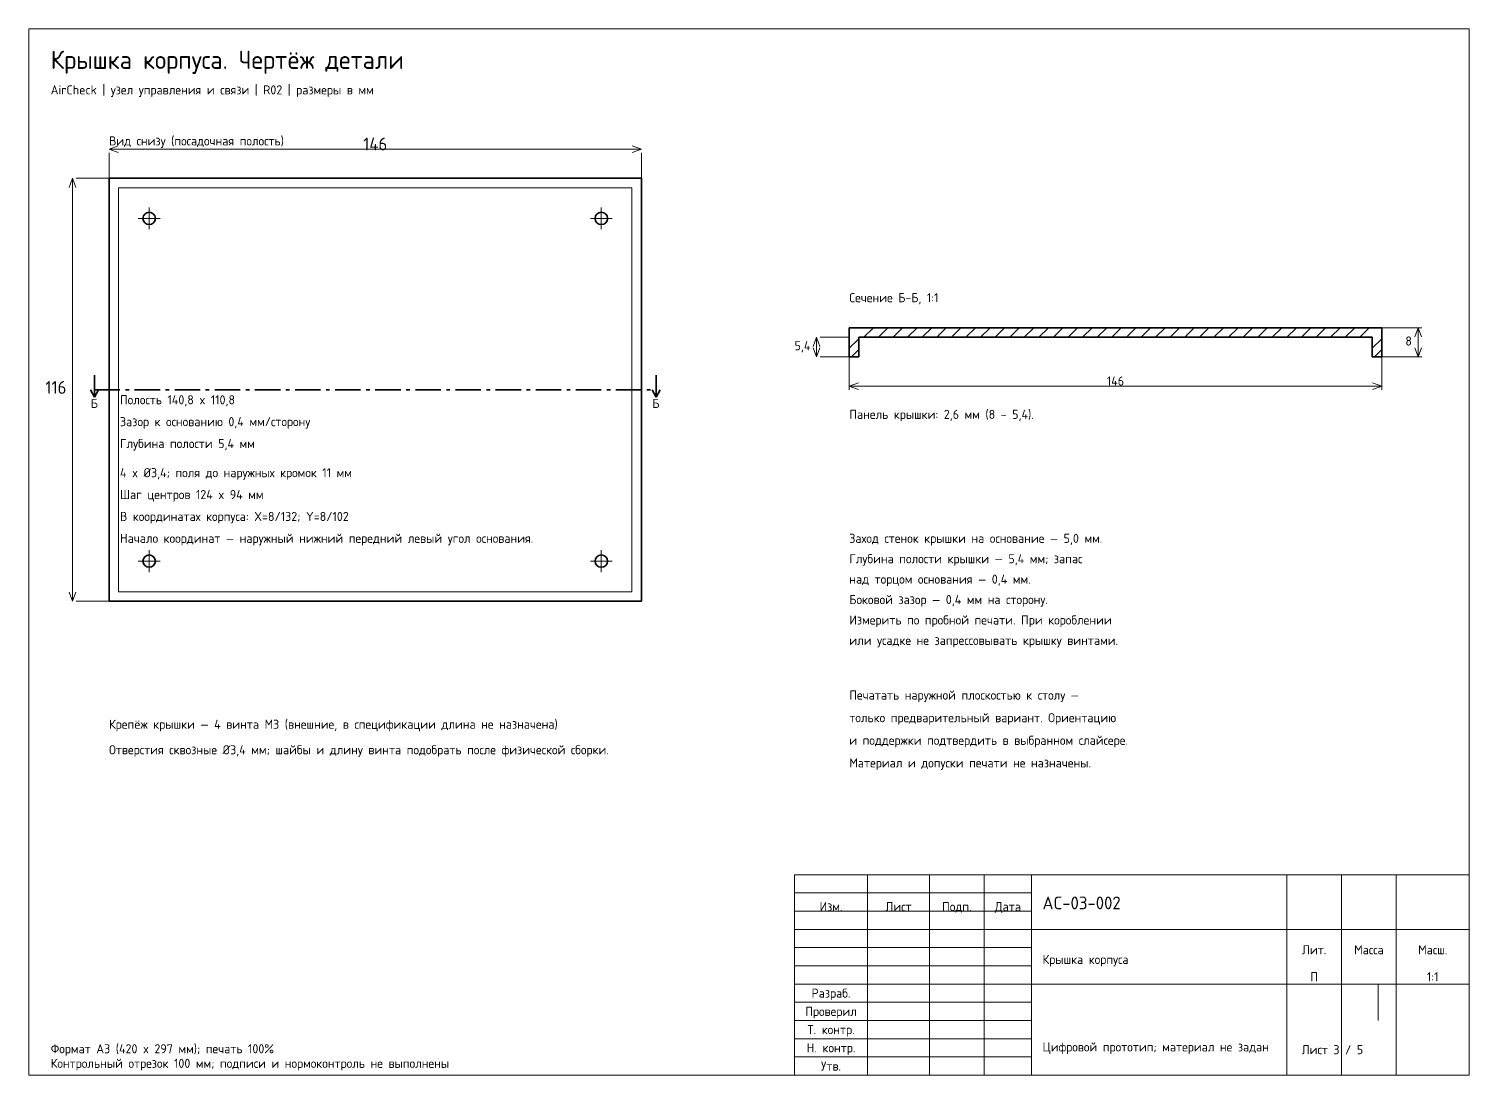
# Model space of a CAD drawing. Header units: millimetres. Extents: x 20 to 2191, y 5 to 292.
# Drawn here: x 908 to 1303, y 5 to 292 of the extents above; entities that cross this region are included whole.
import ezdxf
from ezdxf.enums import TextEntityAlignment as Align

# ---------------------------------------------------------------- set-up
doc = ezdxf.new("R2010")
doc.units = ezdxf.units.MM
doc.linetypes.add('CENTER', pattern=[11, 7, -1.5, 1, -1.5])
for name, color, linetype, lineweight in [('CENTER', 7, 'CENTER', 13), ('CUT', 7, 'CENTER', 35), ('DIM', 7, 'CONTINUOUS', 13), ('DIMTEXT', 7, 'CONTINUOUS', 13), ('FRAME', 7, 'CONTINUOUS', 18), ('OUT', 7, 'CONTINUOUS', 35), ('TEXT', 7, 'CONTINUOUS', 13), ('THIN', 7, 'CONTINUOUS', 18), ('TITLE', 7, 'CONTINUOUS', 25)]:
    doc.layers.add(name, color=color, linetype=linetype, lineweight=lineweight)
doc.styles.add('AC03GOST', font='GOST_BU.ttf')

msp = doc.modelspace()

# ---------------------------------------------------------------- linework, layer by layer
at = {"layer": 'CENTER'}
for p, q in [((941, 237), (941, 243)), ((1065, 237), (1065, 243)), ((938, 240), (944, 240)), ((1062, 240), (1068, 240)), ((941, 143), (941, 149)), ((1065, 143), (1065, 149)), ((938, 146), (944, 146)), ((1062, 146), (1068, 146))]:
    msp.add_line(p, q, dxfattribs=at)
at = {"layer": 'CUT'}
for p, q in [((926, 197), (926, 191)), ((1080, 197), (1080, 191)), ((926, 191), (924.9, 193)), ((926, 193), (1080, 193)), ((926, 191), (927.1, 193)), ((1080, 191), (1078.9, 193)), ((1080, 191), (1081.1, 193))]:
    msp.add_line(p, q, dxfattribs=at)
at = {"layer": 'DIM'}
for p, q in [((930, 259), (932.5, 259.9)), ((930, 259), (1076, 259)), ((930, 259), (932.5, 258.1)), ((930, 251), (930, 258)), ((1076, 259), (1073.5, 259.9)), ((1076, 259), (1073.5, 258.1)), ((1076, 251), (1076, 258)), ((920, 251), (919.1, 248.5)), ((920, 135), (920, 251)), ((920, 251), (920.9, 248.5)), ((930, 251), (921, 251)), ((1279, 210), (1290, 210)), ((1289, 210), (1288.1, 207.5)), ((1289, 202), (1289, 210)), ((1289, 210), (1289.9, 207.5)), ((1124, 207.4), (1123.1, 204.9)), ((1124, 202), (1124, 207.4)), ((1124, 207.4), (1124.9, 204.9)), ((1133, 207.4), (1125, 207.4)), ((1124, 202), (1123.1, 204.5)), ((1124, 202), (1124.9, 204.5)), ((1133, 202), (1125, 202)), ((1133, 202), (1133, 193)), ((1279, 202), (1279, 193)), ((1279, 202), (1290, 202)), ((1289, 202), (1288.1, 204.5)), ((1289, 202), (1289.9, 204.5)), ((1133, 194), (1135.5, 194.9)), ((1133, 194), (1279, 194)), ((1133, 194), (1135.5, 193.1)), ((1279, 194), (1276.5, 194.9)), ((1279, 194), (1276.5, 193.1)), ((920, 135), (919.1, 137.5)), ((920, 135), (920.9, 137.5)), ((930, 135), (921, 135))]:
    msp.add_line(p, q, dxfattribs=at)
at = {"layer": 'FRAME'}
for p, q in [((1303, 292), (908, 292)), ((908, 292), (908, 5)), ((1303, 5), (1303, 292)), ((1303, 60), (1118, 60)), ((1118, 60), (1118, 5)), ((1138, 5), (1138, 60)), ((1155, 5), (1155, 60)), ((1170, 5), (1170, 60)), ((1183, 5), (1183, 60)), ((1253, 5), (1253, 60)), ((1268, 5), (1268, 60)), ((1283, 5), (1283, 60)), ((1303, 5), (1303, 60)), ((1118, 55), (1183, 55)), ((1118, 50), (1183, 50)), ((1118, 45), (1183, 45)), ((1183, 45), (1303, 45)), ((1253, 5), (1253, 45)), ((1268, 30), (1268, 45)), ((1283, 30), (1283, 45)), ((1118, 40), (1183, 40)), ((1118, 35), (1183, 35)), ((1118, 30), (1183, 30)), ((1183, 30), (1303, 30)), ((1278, 20), (1278, 30)), ((1118, 25), (1183, 25)), ((1118, 20), (1183, 20)), ((1118, 15), (1183, 15)), ((1118, 10), (1183, 10)), ((908, 5), (1303, 5)), ((1118, 5), (1303, 5))]:
    msp.add_line(p, q, dxfattribs=at)
at = {"layer": 'OUT'}
for p, q in [((1076, 251), (930, 251)), ((930, 251), (930, 135)), ((1076, 135), (1076, 251)), ((1279, 210), (1133, 210)), ((1133, 210), (1133, 202)), ((1279, 202), (1279, 210)), ((1135.6, 202), (1135.6, 207.4)), ((1135.6, 207.4), (1276.4, 207.4)), ((1276.4, 207.4), (1276.4, 202)), ((1133, 202), (1135.6, 202)), ((1276.4, 202), (1279, 202)), ((930, 135), (1076, 135))]:
    msp.add_line(p, q, dxfattribs=at)
for centre in [(941, 240), (1065, 240), (941, 146), (1065, 146)]:
    msp.add_circle(centre, 1.7, dxfattribs=at)
at = {"layer": 'THIN'}
for p, q in [((1073.4, 248.4), (932.6, 248.4)), ((932.6, 248.4), (932.6, 137.6)), ((1073.4, 137.6), (1073.4, 248.4)), ((1137, 207.4), (1139.6, 210)), ((1141, 207.4), (1143.6, 210)), ((1145, 207.4), (1147.6, 210)), ((1149, 207.4), (1151.6, 210)), ((1153, 207.4), (1155.6, 210)), ((1157, 207.4), (1159.6, 210)), ((1161, 207.4), (1163.6, 210)), ((1165, 207.4), (1167.6, 210)), ((1169, 207.4), (1171.6, 210)), ((1173, 207.4), (1175.6, 210)), ((1177, 207.4), (1179.6, 210)), ((1181, 207.4), (1183.6, 210)), ((1185, 207.4), (1187.6, 210)), ((1189, 207.4), (1191.6, 210)), ((1193, 207.4), (1195.6, 210)), ((1197, 207.4), (1199.6, 210)), ((1201, 207.4), (1203.6, 210)), ((1205, 207.4), (1207.6, 210)), ((1209, 207.4), (1211.6, 210)), ((1213, 207.4), (1215.6, 210)), ((1217, 207.4), (1219.6, 210)), ((1221, 207.4), (1223.6, 210)), ((1225, 207.4), (1227.6, 210)), ((1229, 207.4), (1231.6, 210)), ((1233, 207.4), (1235.6, 210)), ((1237, 207.4), (1239.6, 210)), ((1241, 207.4), (1243.6, 210)), ((1245, 207.4), (1247.6, 210)), ((1249, 207.4), (1251.6, 210)), ((1253, 207.4), (1255.6, 210)), ((1257, 207.4), (1259.6, 210)), ((1261, 207.4), (1263.6, 210)), ((1265, 207.4), (1267.6, 210)), ((1269, 207.4), (1271.6, 210)), ((1273, 207.4), (1275.6, 210)), ((1133, 204.4), (1135.6, 207)), ((1276.4, 204.4), (1279, 207)), ((1135.6, 204), (1133.6, 202)), ((1279, 204), (1277, 202)), ((932.6, 137.6), (1073.4, 137.6))]:
    msp.add_line(p, q, dxfattribs=at)

# ---------------------------------------------------------------- texts
at = {"layer": 'DIMTEXT', "style": 'AC03GOST'}
for height, p in [(3.5, (1003, 260.4)), (2.5, (1206, 195.4))]:
    msp.add_text('146', height=height, dxfattribs=at).set_placement(p, align=Align.MIDDLE_CENTER)
for s, height, p in [('5,4', 2.5, (1118, 203.82)), ('8', 2.5, (1285.5, 205.12)), ('116', 3.5, (912.55, 191.88))]:
    msp.add_text(s, height=height, dxfattribs=at).set_placement(p)
at = {"layer": 'TEXT', "style": 'AC03GOST'}
for s, p in [('AirCheck | узел управления и связи | R02 | размеры в мм', (914, 274)), ('Вид снизу (посадочная полость)', (930, 260)), ('Сечение Б-Б, 1:1', (1133, 217)), ('Б', (925, 188)), ('Полость 140,8 x 110,8', (933, 189)), ('Б', (1079, 188)), ('Панель крышки: 2,6 мм (8 - 5,4).', (1133, 185)), ('Зазор к основанию 0,4 мм/сторону', (933, 183)), ('Глубина полости 5,4 мм', (933, 177)), ('4 x Ø3,4; поля до наружных кромок 11 мм', (933, 169)), ('Шаг центров 124 x 94 мм', (933, 163)), ('В координатах корпуса: X=8/132; Y=8/102', (933, 157)), ('Начало координат — наружный нижний передний левый угол основания.', (933, 151)), ('Заход стенок крышки на основание — 5,0 мм.', (1133, 151)), ('Глубина полости крышки — 5,4 мм; запас', (1133, 145.4)), ('над торцом основания — 0,4 мм.', (1133, 139.8)), ('Боковой зазор — 0,4 мм на сторону.', (1133, 134.2)), ('Измерить по пробной печати. При короблении', (1133, 128.6)), ('или усадке не запрессовывать крышку винтами.', (1133, 123)), ('Печатать наружной плоскостью к столу —', (1133, 108)), ('Крепёж крышки — 4 винта М3 (внешние, в спецификации длина не назначена)', (930, 100)), ('только предварительный вариант. Ориентацию', (1133, 101.8)), ('Отверстия сквозные Ø3,4 мм; шайбы и длину винта подобрать после физической сборки.', (930, 93)), ('и поддержки подтвердить в выбранном слайсере.', (1133, 95.6)), ('Материал и допуски печати не назначены.', (1133, 89.4)), ('Крышка корпуса', (1186, 35.5)), ('Формат А3 (420 x 297 мм); печать 100%', (914, 11)), ('Цифровой прототип; материал не задан', (1186, 11.5)), ('Контрольный отрезок 100 мм; подписи и нормоконтроль не выполнены', (914, 7))]:
    msp.add_text(s, height=2.5, dxfattribs=at).set_placement(p)
for s, p in [('Изм.', (1128, 51.25)), ('Лист', (1146.5, 51.25)), ('Подп.', (1162.5, 51.25)), ('Дата', (1176.5, 51.25)), ('Лит.', (1260.5, 39.4)), ('Масса', (1275.5, 39.4)), ('Масш.', (1293, 39.4)), ('П', (1260.5, 32)), ('1:1', (1293, 32)), ('Разраб.', (1128, 27.5)), ('Проверил', (1128, 22.5)), ('Т. контр.', (1128, 17.5)), ('Н. контр.', (1128, 12.5)), ('Лист 3 / 5', (1265.5, 12)), ('Утв.', (1128, 7.5))]:
    msp.add_text(s, height=2.5, dxfattribs=at).set_placement(p, align=Align.MIDDLE_CENTER)
at = {"layer": 'TITLE', "style": 'AC03GOST'}
for s, height, p in [('Крышка корпуса. Чертёж детали', 5, (914, 281)), ('AC-03-002', 3.5, (1186, 50.5))]:
    msp.add_text(s, height=height, dxfattribs=at).set_placement(p)

doc.saveas('drawing.dxf')
